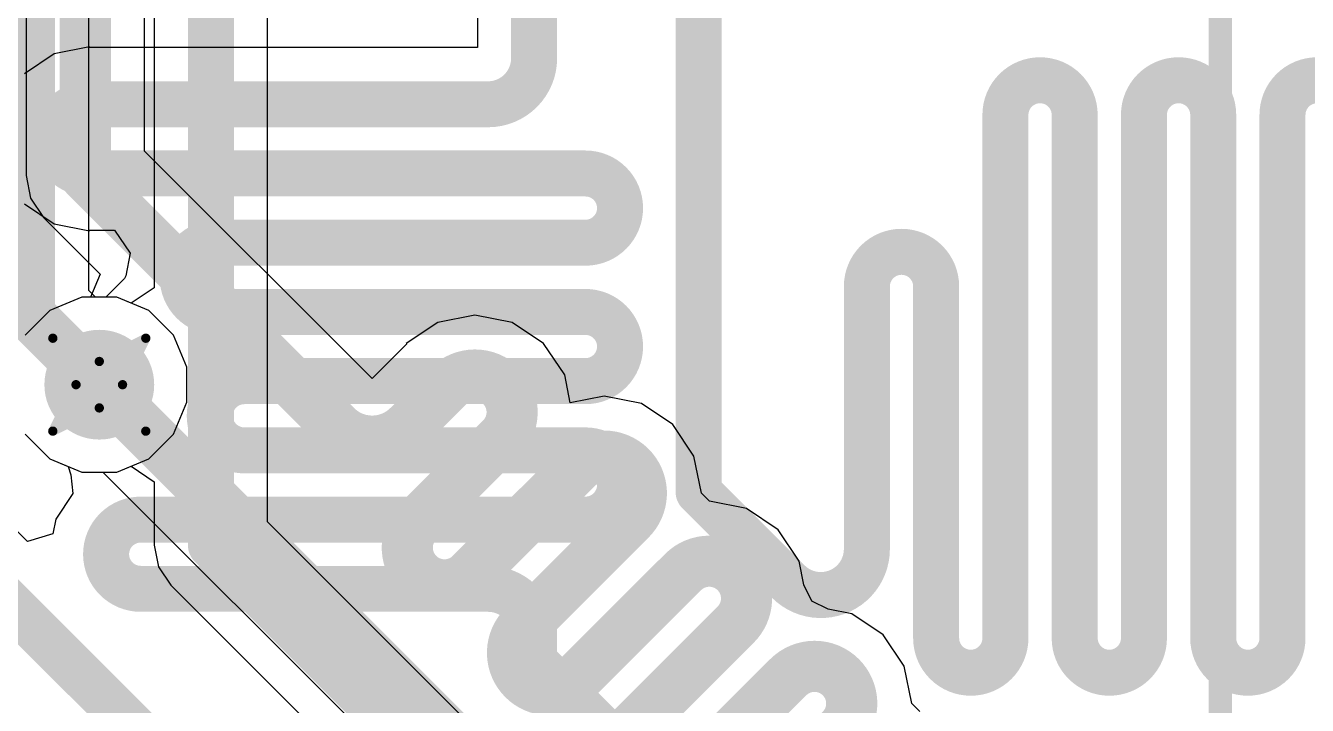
# Model space of a CAD drawing. Header units: inches. Extents: x -3 to 289, y -11 to 89.
# Drawn here: x 74.55 to 81.55, y 25.23 to 28.95 of the extents above; entities that cross this region are included whole.
import ezdxf

# ---------------------------------------------------------------- set-up
doc = ezdxf.new("R2010")
doc.units = ezdxf.units.IN
for name, color, linetype in [('Bottom Layer', 5, 'Continuous'), ('Drill Drawing', 1, 'Continuous'), ('Layer 1', 16, 'Continuous'), ('Layer 2', 76, 'Continuous'), ('Top Layer', 1, 'Continuous'), ('Top Overlay', 2, 'Continuous'), ('Via Holes', 16, 'Continuous')]:
    doc.layers.add(name, color=color, linetype=linetype)

# ---------------------------------------------------------------- blocks, each defined once
blk = doc.blocks.new('48_TSOP_I_9')
at = {"layer": 'Top Overlay'}
blk.add_lwpolyline([(8.34998584, 6.1000132, 0.127, 0.127, 0), (-8.35003156, 6.1000132, 0.127, 0.127, 0)], format="xyseb", dxfattribs=at)

msp = doc.modelspace()

# ---------------------------------------------------------------- hatches: boundary and pattern name
at = {"layer": 'Bottom Layer'}
h = msp.add_hatch(color=5, dxfattribs=at)
edge = h.paths.add_edge_path()
edge.add_arc((74.95277618, 26.98257494), 0.2999994, 0, 360)
at = {"layer": 'Layer 1'}
h = msp.add_hatch(color=16, dxfattribs=at)
edge = h.paths.add_edge_path()
edge.add_arc((74.95277618, 26.98257494), 0.2999994, 0, 360)
at = {"layer": 'Layer 2'}
h = msp.add_hatch(color=76, dxfattribs=at)
edge = h.paths.add_edge_path()
edge.add_arc((74.95277618, 26.98257494), 0.2999994, 0, 360)
at = {"layer": 'Top Layer'}
h = msp.add_hatch(color=1, dxfattribs=at)
edge = h.paths.add_edge_path()
edge.add_arc((74.95277618, 26.98257494), 0.2999994, 0, 360)
at = {"layer": 'Via Holes'}
h = msp.add_hatch(color=7, dxfattribs=at)
edge = h.paths.add_edge_path()
edge.add_arc((74.95277618, 26.98257494), 0.1499997, 0, 360)

# ---------------------------------------------------------------- linework, layer by layer
at = {"layer": 'Bottom Layer'}
for p, q in [((74.55285572, 30.47449836), (74.55285572, 28.75136998)), ((75.20029664, 28.25966408), (75.20029664, 29.02517436)), ((74.55285572, 28.75136998), (74.55285572, 28.12557494)), ((76.44376888, 27.0161893), (75.20029664, 28.25966408)), ((74.55285572, 28.12557494), (74.57749625999999, 28.00169152)), ((74.57749625999999, 28.00169152), (74.64767137999999, 27.89667014)), ((74.64767137999999, 27.89667014), (74.95696464, 27.58737434)), ((74.95696464, 27.58737434), (74.90435869999999, 27.46037434)), ((74.857737, 27.46037434), (74.68212394, 27.38763382)), ((74.90435869999999, 27.46037434), (74.857737, 27.46037434)), ((74.68212394, 27.38763382), (74.5477173, 27.25322718)), ((76.80207397999999, 27.3229705), (76.62983657999999, 27.20788564)), ((77.00524096, 27.3633819), (76.80207397999999, 27.3229705)), ((77.20840793999999, 27.3229705), (77.00524096, 27.3633819)), ((77.38064534, 27.20788564), (77.20840793999999, 27.3229705)), ((76.6326509, 27.20507132), (76.44376888, 27.0161893)), ((76.62983657999999, 27.20788564), (76.6326509, 27.20507132)), ((77.4957302, 27.03564824), (77.38064534, 27.20788564)), ((77.52606287999998, 26.8831568), (77.4957302, 27.03564824)), ((77.71134063999999, 26.92000966), (77.52606287999998, 26.8831568)), ((77.91450762, 26.87959825999999), (77.71134063999999, 26.92000966)), ((78.08674502, 26.76451339999999), (77.91450762, 26.87959825999999)), ((78.20182988, 26.592276), (78.08674502, 26.76451339999999)), ((74.5477173, 26.7119227), (74.68212394, 26.57751606)), ((74.68212394, 26.57751606), (74.857737, 26.50477554)), ((78.24224128, 26.38911156), (78.20182988, 26.592276)), ((74.857737, 26.50477554), (74.97276597999999, 26.50477554)), ((74.97276597999999, 26.50477554), (80.67742055999999, 20.80012096)), ((78.28607914, 26.3452737), (78.24224128, 26.38911156)), ((78.48924358, 26.3048623), (78.28607914, 26.3452737)), ((78.66148098, 26.18977744), (78.48924358, 26.3048623)), ((78.77656583999999, 26.01754004), (78.66148098, 26.18977744)), ((78.80225794, 25.88837596), (78.77656583999999, 26.01754004)), ((78.84626343999999, 25.7998214), (78.80225794, 25.88837596)), ((78.93481799999999, 25.7558159), (78.84626343999999, 25.7998214)), ((79.06398208, 25.7301238), (78.93481799999999, 25.7558159)), ((79.23621948, 25.61503894), (79.06398208, 25.7301238)), ((79.35130434, 25.44280154), (79.23621948, 25.61503894)), ((79.39171574, 25.2396371), (79.35130434, 25.44280154)), ((79.4355536, 25.19579924), (79.39171574, 25.2396371))]:
    msp.add_line(p, q, dxfattribs=at)
for points in [[(74.87657617999999, 28.75136998, 0.2794, 0.2794, 0), (74.87657617999999, 30.47449836, 0.2794, 0.2794, 0)], [(74.87657617999999, 28.12557494, 0.2794, 0.2794, 0), (74.87657617999999, 28.75136998, 0.2794, 0.2794, 0)], [(74.87657617999999, 28.12557494, 0.2794, 0.2794, 0), (76.24620259999999, 26.75594598, 0.2794, 0.2794, 0)], [(76.8615557, 26.97616652, 0.2794, 0.2794, -0.4142135623730951), (77.14892621999999, 26.97616652, 0.2794, 0.2794, 0)], [(74.95277618, 26.98257494, 0.2794, 0.2794, 0), (80.90632536, 21.02902576, 0.2794, 0.2794, 0)], [(76.64133516, 26.75594598, 0.2794, 0.2794, 0), (76.8615557, 26.97616652, 0.2794, 0.2794, 0)], [(77.14892114, 26.97616652, 0.2794, 0.2794, 0), (77.14892368, 26.97616906, 0.2794, 0.2794, 0)], [(77.14892368, 26.97616906, 0.2794, 0.2794, 0), (77.14892621999999, 26.97616652, 0.2794, 0.2794, 0)], [(77.14892368, 26.97616906, 0.2794, 0.2794, -0.4142213289503146), (77.14892368, 26.688796, 0.2794, 0.2794, 0)], [(77.14892368, 26.97616398, 0.2794, 0.2794, 0), (77.14892621999999, 26.97616652, 0.2794, 0.2794, 0)], [(76.24620005999999, 26.75594344, 0.2794, 0.2794, 0), (76.24620259999999, 26.75594598, 0.2794, 0.2794, 0)], [(76.64133516, 26.75594598, 0.2794, 0.2794, -0.414217327943648), (76.24620259999999, 26.75594598, 0.2794, 0.2794, 0)], [(76.69521363999999, 26.2350885, 0.2794, 0.2794, 0), (77.14892368, 26.688796, 0.2794, 0.2794, 0)], [(77.56765537999999, 26.53279428, 0.2794, 0.2794, -0.4142135623730951), (77.85502589999999, 26.53279428, 0.2794, 0.2794, 0)], [(76.98258162, 25.94772052, 0.2794, 0.2794, 0), (77.56765537999999, 26.53279428, 0.2794, 0.2794, 0)], [(77.85502082, 26.53279428, 0.2794, 0.2794, 0), (77.85502336, 26.53279682, 0.2794, 0.2794, 0)], [(77.85502336, 26.53279682, 0.2794, 0.2794, 0), (77.85502589999999, 26.53279428, 0.2794, 0.2794, 0)], [(77.85502336, 26.53279682, 0.2794, 0.2794, -0.4142213289503146), (77.85502336, 26.24542376, 0.2794, 0.2794, 0)], [(77.85502336, 26.53279174, 0.2794, 0.2794, 0), (77.85502589999999, 26.53279428, 0.2794, 0.2794, 0)], [(76.69521363999999, 25.94771798, 0.2794, 0.2794, -0.4142135623730951), (76.69521363999999, 26.2350885, 0.2794, 0.2794, 0)], [(77.26994959999999, 25.66035254, 0.2794, 0.2794, 0), (77.85502336, 26.2454263, 0.2794, 0.2794, 0)], [(77.85502336, 26.24542376, 0.2794, 0.2794, 0), (77.85502336, 26.2454263, 0.2794, 0.2794, 0)], [(78.14239134, 25.95805832, 0.2794, 0.2794, -0.4142135623730951), (78.42976186, 25.95805832, 0.2794, 0.2794, 0)], [(76.6952111, 25.94772052, 0.2794, 0.2794, 0), (76.69521363999999, 25.94771798, 0.2794, 0.2794, 0)], [(76.98258162, 25.94771798, 0.2794, 0.2794, -0.4142161511664093), (76.6952111, 25.94772052, 0.2794, 0.2794, 0)], [(76.98258162, 25.94771798, 0.2794, 0.2794, 0), (76.98258162, 25.94772052, 0.2794, 0.2794, 0)], [(77.55731757999999, 25.37298456, 0.2794, 0.2794, 0), (78.14239134, 25.95805832, 0.2794, 0.2794, 0)], [(78.42975677999999, 25.95805832, 0.2794, 0.2794, 0), (78.42975931999999, 25.95806086, 0.2794, 0.2794, 0)], [(78.42975931999999, 25.95806086, 0.2794, 0.2794, 0), (78.42976186, 25.95805832, 0.2794, 0.2794, 0)], [(78.42975931999999, 25.95806086, 0.2794, 0.2794, -0.4142213289503146), (78.42975931999999, 25.6706878, 0.2794, 0.2794, 0)], [(78.42975931999999, 25.95805578, 0.2794, 0.2794, 0), (78.42976186, 25.95805832, 0.2794, 0.2794, 0)], [(77.26994959999999, 25.37298202, 0.2794, 0.2794, -0.4142135623730951), (77.26994959999999, 25.66035254, 0.2794, 0.2794, 0)], [(77.84468556, 25.08561658, 0.2794, 0.2794, 0), (78.42975931999999, 25.67069034, 0.2794, 0.2794, 0)], [(78.42975931999999, 25.6706878, 0.2794, 0.2794, 0), (78.42975931999999, 25.67069034, 0.2794, 0.2794, 0)], [(78.71712984, 25.38331982, 0.2794, 0.2794, -0.4142135623730951), (79.00450036, 25.38331982, 0.2794, 0.2794, 0)], [(77.26994705999999, 25.37298456, 0.2794, 0.2794, 0), (77.26994959999999, 25.37298202, 0.2794, 0.2794, 0)], [(77.55731757999999, 25.37298202, 0.2794, 0.2794, -0.4142161511664093), (77.26994705999999, 25.37298456, 0.2794, 0.2794, 0)], [(77.55731757999999, 25.37298202, 0.2794, 0.2794, 0), (77.55731757999999, 25.37298456, 0.2794, 0.2794, 0)], [(78.13205608, 24.79824606, 0.2794, 0.2794, 0), (78.71712984, 25.38331982, 0.2794, 0.2794, 0)], [(79.00449528, 25.38331982, 0.2794, 0.2794, 0), (79.00449782, 25.38332236, 0.2794, 0.2794, 0)], [(79.00449782, 25.38332236, 0.2794, 0.2794, 0), (79.00450036, 25.38331982, 0.2794, 0.2794, 0)], [(79.00449782, 25.38332236, 0.2794, 0.2794, -0.4142213289503146), (79.00449782, 25.0959493, 0.2794, 0.2794, 0)], [(79.00449782, 25.38331728, 0.2794, 0.2794, 0), (79.00450036, 25.38331982, 0.2794, 0.2794, 0)], [(78.41942406, 24.51087808, 0.2794, 0.2794, 0), (79.00449782, 25.09595184, 0.2794, 0.2794, 0)], [(79.00449782, 25.0959493, 0.2794, 0.2794, 0), (79.00449782, 25.09595184, 0.2794, 0.2794, 0)]]:
    msp.add_lwpolyline(points, format="xyseb", dxfattribs=at)
for points in [[(74.80672618, 28.75136998, 0.1397, 0.1397, 1), (74.94642618, 28.75136998, 0.1397, 0.1397, 1)], [(74.80672618, 28.75136998, 0.1397, 0.1397, 1), (74.94642618, 28.75136998, 0.1397, 0.1397, 1)], [(74.80672618, 28.12557494, 0.1397, 0.1397, 1), (74.94642618, 28.12557494, 0.1397, 0.1397, 1)], [(74.80672618, 28.12557494, 0.1397, 0.1397, 1), (74.94642618, 28.12557494, 0.1397, 0.1397, 1)], [(74.88292618, 26.98257494, 0.1397, 0.1397, 1), (75.02262618, 26.98257494, 0.1397, 0.1397, 1)], [(76.7917057, 26.97616652, 0.1397, 0.1397, 1), (76.9314057, 26.97616652, 0.1397, 0.1397, 1)], [(76.7917057, 26.97616652, 0.1397, 0.1397, 1), (76.9314057, 26.97616652, 0.1397, 0.1397, 1)], [(77.07907114, 26.97616652, 0.1397, 0.1397, 1), (77.21877114, 26.97616652, 0.1397, 0.1397, 1)], [(77.07907368, 26.97616906, 0.1397, 0.1397, 1), (77.21877368, 26.97616906, 0.1397, 0.1397, 1)], [(77.07907368, 26.97616906, 0.1397, 0.1397, 1), (77.21877368, 26.97616906, 0.1397, 0.1397, 1)], [(77.07907368, 26.97616906, 0.1397, 0.1397, 1), (77.21877368, 26.97616906, 0.1397, 0.1397, 1)], [(77.07907368, 26.97616398, 0.1397, 0.1397, 1), (77.21877368, 26.97616398, 0.1397, 0.1397, 1)], [(77.07907621999999, 26.97616652, 0.1397, 0.1397, 1), (77.21877622, 26.97616652, 0.1397, 0.1397, 1)], [(77.07907621999999, 26.97616652, 0.1397, 0.1397, 1), (77.21877622, 26.97616652, 0.1397, 0.1397, 1)], [(77.07907621999999, 26.97616652, 0.1397, 0.1397, 1), (77.21877622, 26.97616652, 0.1397, 0.1397, 1)], [(76.17635006, 26.75594344, 0.1397, 0.1397, 1), (76.31605006, 26.75594344, 0.1397, 0.1397, 1)], [(76.1763526, 26.75594598, 0.1397, 0.1397, 1), (76.31605259999999, 26.75594598, 0.1397, 0.1397, 1)], [(76.1763526, 26.75594598, 0.1397, 0.1397, 1), (76.31605259999999, 26.75594598, 0.1397, 0.1397, 1)], [(76.1763526, 26.75594598, 0.1397, 0.1397, 1), (76.31605259999999, 26.75594598, 0.1397, 0.1397, 1)], [(76.57148516, 26.75594598, 0.1397, 0.1397, 1), (76.71118516, 26.75594598, 0.1397, 0.1397, 1)], [(76.57148516, 26.75594598, 0.1397, 0.1397, 1), (76.71118516, 26.75594598, 0.1397, 0.1397, 1)], [(77.07907368, 26.688796, 0.1397, 0.1397, 1), (77.21877368, 26.688796, 0.1397, 0.1397, 1)], [(77.07907368, 26.688796, 0.1397, 0.1397, 1), (77.21877368, 26.688796, 0.1397, 0.1397, 1)], [(77.49780538, 26.53279428, 0.1397, 0.1397, 1), (77.63750538000001, 26.53279428, 0.1397, 0.1397, 1)], [(77.49780538, 26.53279428, 0.1397, 0.1397, 1), (77.63750538000001, 26.53279428, 0.1397, 0.1397, 1)], [(77.78517081999999, 26.53279428, 0.1397, 0.1397, 1), (77.92487082, 26.53279428, 0.1397, 0.1397, 1)], [(77.78517335999999, 26.53279682, 0.1397, 0.1397, 1), (77.92487335999999, 26.53279682, 0.1397, 0.1397, 1)], [(77.78517335999999, 26.53279682, 0.1397, 0.1397, 1), (77.92487335999999, 26.53279682, 0.1397, 0.1397, 1)], [(77.78517335999999, 26.53279682, 0.1397, 0.1397, 1), (77.92487335999999, 26.53279682, 0.1397, 0.1397, 1)], [(77.78517335999999, 26.53279174, 0.1397, 0.1397, 1), (77.92487335999999, 26.53279174, 0.1397, 0.1397, 1)], [(77.7851759, 26.53279428, 0.1397, 0.1397, 1), (77.9248759, 26.53279428, 0.1397, 0.1397, 1)], [(77.7851759, 26.53279428, 0.1397, 0.1397, 1), (77.9248759, 26.53279428, 0.1397, 0.1397, 1)], [(77.7851759, 26.53279428, 0.1397, 0.1397, 1), (77.9248759, 26.53279428, 0.1397, 0.1397, 1)], [(76.62536363999999, 26.2350885, 0.1397, 0.1397, 1), (76.76506364, 26.2350885, 0.1397, 0.1397, 1)], [(76.62536363999999, 26.2350885, 0.1397, 0.1397, 1), (76.76506364, 26.2350885, 0.1397, 0.1397, 1)], [(77.78517335999999, 26.2454263, 0.1397, 0.1397, 1), (77.92487335999999, 26.2454263, 0.1397, 0.1397, 1)], [(77.78517335999999, 26.2454263, 0.1397, 0.1397, 1), (77.92487335999999, 26.2454263, 0.1397, 0.1397, 1)], [(77.78517335999999, 26.24542376, 0.1397, 0.1397, 1), (77.92487335999999, 26.24542376, 0.1397, 0.1397, 1)], [(77.78517335999999, 26.24542376, 0.1397, 0.1397, 1), (77.92487335999999, 26.24542376, 0.1397, 0.1397, 1)], [(76.62536109999999, 25.94772052, 0.1397, 0.1397, 1), (76.7650611, 25.94772052, 0.1397, 0.1397, 1)], [(76.62536109999999, 25.94772052, 0.1397, 0.1397, 1), (76.7650611, 25.94772052, 0.1397, 0.1397, 1)], [(76.62536363999999, 25.94771798, 0.1397, 0.1397, 1), (76.76506364, 25.94771798, 0.1397, 0.1397, 1)], [(76.62536363999999, 25.94771798, 0.1397, 0.1397, 1), (76.76506364, 25.94771798, 0.1397, 0.1397, 1)], [(76.91273161999999, 25.94772052, 0.1397, 0.1397, 1), (77.05243162, 25.94772052, 0.1397, 0.1397, 1)], [(76.91273161999999, 25.94772052, 0.1397, 0.1397, 1), (77.05243162, 25.94772052, 0.1397, 0.1397, 1)], [(76.91273161999999, 25.94771798, 0.1397, 0.1397, 1), (77.05243162, 25.94771798, 0.1397, 0.1397, 1)], [(76.91273161999999, 25.94771798, 0.1397, 0.1397, 1), (77.05243162, 25.94771798, 0.1397, 0.1397, 1)], [(78.07254133999999, 25.95805832, 0.1397, 0.1397, 1), (78.21224133999999, 25.95805832, 0.1397, 0.1397, 1)], [(78.07254133999999, 25.95805832, 0.1397, 0.1397, 1), (78.21224133999999, 25.95805832, 0.1397, 0.1397, 1)], [(78.35990678, 25.95805832, 0.1397, 0.1397, 1), (78.49960678000001, 25.95805832, 0.1397, 0.1397, 1)], [(78.35990932, 25.95806086, 0.1397, 0.1397, 1), (78.49960931999999, 25.95806086, 0.1397, 0.1397, 1)], [(78.35990932, 25.95806086, 0.1397, 0.1397, 1), (78.49960931999999, 25.95806086, 0.1397, 0.1397, 1)], [(78.35990932, 25.95806086, 0.1397, 0.1397, 1), (78.49960931999999, 25.95806086, 0.1397, 0.1397, 1)], [(78.35990932, 25.95805578, 0.1397, 0.1397, 1), (78.49960931999999, 25.95805578, 0.1397, 0.1397, 1)], [(78.35991186, 25.95805832, 0.1397, 0.1397, 1), (78.49961185999999, 25.95805832, 0.1397, 0.1397, 1)], [(78.35991186, 25.95805832, 0.1397, 0.1397, 1), (78.49961185999999, 25.95805832, 0.1397, 0.1397, 1)], [(78.35991186, 25.95805832, 0.1397, 0.1397, 1), (78.49961185999999, 25.95805832, 0.1397, 0.1397, 1)], [(77.2000996, 25.66035254, 0.1397, 0.1397, 1), (77.33979959999999, 25.66035254, 0.1397, 0.1397, 1)], [(77.2000996, 25.66035254, 0.1397, 0.1397, 1), (77.33979959999999, 25.66035254, 0.1397, 0.1397, 1)], [(78.35990932, 25.67069034, 0.1397, 0.1397, 1), (78.49960931999999, 25.67069034, 0.1397, 0.1397, 1)], [(78.35990932, 25.67069034, 0.1397, 0.1397, 1), (78.49960931999999, 25.67069034, 0.1397, 0.1397, 1)], [(78.35990932, 25.6706878, 0.1397, 0.1397, 1), (78.49960931999999, 25.6706878, 0.1397, 0.1397, 1)], [(78.35990932, 25.6706878, 0.1397, 0.1397, 1), (78.49960931999999, 25.6706878, 0.1397, 0.1397, 1)], [(77.20009706, 25.37298456, 0.1397, 0.1397, 1), (77.33979706, 25.37298456, 0.1397, 0.1397, 1)], [(77.20009706, 25.37298456, 0.1397, 0.1397, 1), (77.33979706, 25.37298456, 0.1397, 0.1397, 1)], [(77.2000996, 25.37298202, 0.1397, 0.1397, 1), (77.33979959999999, 25.37298202, 0.1397, 0.1397, 1)], [(77.2000996, 25.37298202, 0.1397, 0.1397, 1), (77.33979959999999, 25.37298202, 0.1397, 0.1397, 1)], [(77.48746758, 25.37298456, 0.1397, 0.1397, 1), (77.62716758, 25.37298456, 0.1397, 0.1397, 1)], [(77.48746758, 25.37298456, 0.1397, 0.1397, 1), (77.62716758, 25.37298456, 0.1397, 0.1397, 1)], [(77.48746758, 25.37298202, 0.1397, 0.1397, 1), (77.62716758, 25.37298202, 0.1397, 0.1397, 1)], [(77.48746758, 25.37298202, 0.1397, 0.1397, 1), (77.62716758, 25.37298202, 0.1397, 0.1397, 1)], [(78.64727984, 25.38331982, 0.1397, 0.1397, 1), (78.78697984, 25.38331982, 0.1397, 0.1397, 1)], [(78.64727984, 25.38331982, 0.1397, 0.1397, 1), (78.78697984, 25.38331982, 0.1397, 0.1397, 1)], [(78.93464528, 25.38331982, 0.1397, 0.1397, 1), (79.07434527999999, 25.38331982, 0.1397, 0.1397, 1)], [(78.93464782, 25.38332236, 0.1397, 0.1397, 1), (79.07434782, 25.38332236, 0.1397, 0.1397, 1)], [(78.93464782, 25.38332236, 0.1397, 0.1397, 1), (79.07434782, 25.38332236, 0.1397, 0.1397, 1)], [(78.93464782, 25.38332236, 0.1397, 0.1397, 1), (79.07434782, 25.38332236, 0.1397, 0.1397, 1)], [(78.93464782, 25.38331728, 0.1397, 0.1397, 1), (79.07434782, 25.38331728, 0.1397, 0.1397, 1)], [(78.93465035999999, 25.38331982, 0.1397, 0.1397, 1), (79.07435036, 25.38331982, 0.1397, 0.1397, 1)], [(78.93465035999999, 25.38331982, 0.1397, 0.1397, 1), (79.07435036, 25.38331982, 0.1397, 0.1397, 1)], [(78.93465035999999, 25.38331982, 0.1397, 0.1397, 1), (79.07435036, 25.38331982, 0.1397, 0.1397, 1)], [(78.93464782, 25.09595184, 0.1397, 0.1397, 1), (79.07434782, 25.09595184, 0.1397, 0.1397, 1)], [(78.93464782, 25.09595184, 0.1397, 0.1397, 1), (79.07434782, 25.09595184, 0.1397, 0.1397, 1)], [(78.93464782, 25.0959493, 0.1397, 0.1397, 1), (79.07434782, 25.0959493, 0.1397, 0.1397, 1)], [(78.93464782, 25.0959493, 0.1397, 0.1397, 1), (79.07434782, 25.0959493, 0.1397, 0.1397, 1)]]:
    msp.add_lwpolyline(points, format="xyseb", close=True, dxfattribs=at)
at = {"layer": 'Drill Drawing'}
for points in [[(74.69877618, 27.23657494, 0.0508, 0.0508, 0), (74.95277618, 27.10957494, 0.0508, 0.0508, 0)], [(74.69877618, 27.23657494, 0.0508, 0.0508, 0), (74.82577617999999, 26.98257494, 0.0508, 0.0508, 0)], [(74.95277618, 27.10957494, 0.0508, 0.0508, 0), (75.20677618, 27.23657494, 0.0508, 0.0508, 0)], [(75.07977618, 26.98257494, 0.0508, 0.0508, 0), (75.20677618, 27.23657494, 0.0508, 0.0508, 0)], [(74.69877618, 26.72857494, 0.0508, 0.0508, 0), (74.82577617999999, 26.98257494, 0.0508, 0.0508, 0)], [(75.07977618, 26.98257494, 0.0508, 0.0508, 0), (75.20677618, 26.72857494, 0.0508, 0.0508, 0)], [(74.69877618, 26.72857494, 0.0508, 0.0508, 0), (74.95277618, 26.85557494, 0.0508, 0.0508, 0)], [(74.95277618, 26.85557494, 0.0508, 0.0508, 0), (75.20677618, 26.72857494, 0.0508, 0.0508, 0)]]:
    msp.add_lwpolyline(points, format="xyseb", dxfattribs=at)
for points in [[(74.68607618, 27.23657494, 0.0254, 0.0254, 1), (74.71147617999999, 27.23657494, 0.0254, 0.0254, 1)], [(74.68607618, 27.23657494, 0.0254, 0.0254, 1), (74.71147617999999, 27.23657494, 0.0254, 0.0254, 1)], [(75.19407618, 27.23657494, 0.0254, 0.0254, 1), (75.21947617999999, 27.23657494, 0.0254, 0.0254, 1)], [(75.19407618, 27.23657494, 0.0254, 0.0254, 1), (75.21947617999999, 27.23657494, 0.0254, 0.0254, 1)], [(74.94007618, 27.10957494, 0.0254, 0.0254, 1), (74.96547618, 27.10957494, 0.0254, 0.0254, 1)], [(74.94007618, 27.10957494, 0.0254, 0.0254, 1), (74.96547618, 27.10957494, 0.0254, 0.0254, 1)], [(74.81307618, 26.98257494, 0.0254, 0.0254, 1), (74.83847618, 26.98257494, 0.0254, 0.0254, 1)], [(74.81307618, 26.98257494, 0.0254, 0.0254, 1), (74.83847618, 26.98257494, 0.0254, 0.0254, 1)], [(75.06707618, 26.98257494, 0.0254, 0.0254, 1), (75.09247617999999, 26.98257494, 0.0254, 0.0254, 1)], [(75.06707618, 26.98257494, 0.0254, 0.0254, 1), (75.09247617999999, 26.98257494, 0.0254, 0.0254, 1)], [(74.94007618, 26.85557494, 0.0254, 0.0254, 1), (74.96547618, 26.85557494, 0.0254, 0.0254, 1)], [(74.94007618, 26.85557494, 0.0254, 0.0254, 1), (74.96547618, 26.85557494, 0.0254, 0.0254, 1)], [(74.68607618, 26.72857494, 0.0254, 0.0254, 1), (74.71147617999999, 26.72857494, 0.0254, 0.0254, 1)], [(74.68607618, 26.72857494, 0.0254, 0.0254, 1), (74.71147617999999, 26.72857494, 0.0254, 0.0254, 1)], [(75.19407618, 26.72857494, 0.0254, 0.0254, 1), (75.21947617999999, 26.72857494, 0.0254, 0.0254, 1)], [(75.19407618, 26.72857494, 0.0254, 0.0254, 1), (75.21947617999999, 26.72857494, 0.0254, 0.0254, 1)]]:
    msp.add_lwpolyline(points, format="xyseb", close=True, dxfattribs=at)
at = {"layer": 'Layer 1'}
for p, q in [((77.01903824, 29.13822722), (77.01903824, 28.8252027)), ((74.56110056, 26.12583802), (71.67689754, 29.01004104)), ((74.70672892, 28.79066632), (74.54373457999999, 28.6817562)), ((74.89899421999999, 28.8289111), (74.70672892, 28.79066632)), ((74.89899421999999, 28.8252027), (74.89899421999999, 28.8289111)), ((77.01903824, 28.8252027), (74.89899421999999, 28.8252027)), ((74.54373457999999, 27.97123692), (74.70672892, 27.8623268)), ((74.70672892, 27.8623268), (74.89899421999999, 27.82408202)), ((74.89899421999999, 27.82408202), (74.89899421999999, 27.82779042)), ((74.89899421999999, 27.82779042), (75.03653268, 27.82779042)), ((75.03653268, 27.82779042), (75.12143979999999, 27.70078788)), ((75.12143979999999, 27.70078788), (75.09691609999999, 27.57750136)), ((75.09058895999999, 27.56241376), (74.98757164, 27.46037434)), ((75.09691609999999, 27.57750136), (75.09058895999999, 27.56241376)), ((74.857737, 27.46037434), (74.68212394, 27.38763382)), ((74.98757164, 27.46037434), (74.857737, 27.46037434)), ((74.68212394, 27.38763382), (74.5477173, 27.25322718)), ((74.5477173, 26.7119227), (74.68212394, 26.57751606)), ((74.68212394, 26.57751606), (74.7823117, 26.53601754)), ((74.7823117, 26.53601754), (74.79740183999999, 26.49054138)), ((74.79740183999999, 26.49054138), (74.80829336, 26.38779076)), ((74.80829336, 26.38779076), (74.71488994, 26.24800186)), ((74.71488994, 26.24800186), (74.69890571999998, 26.1676388)), ((74.69890571999998, 26.1676388), (74.56110056, 26.12583802))]:
    msp.add_line(p, q, dxfattribs=at)
for points in [[(78.22740513999999, 26.3961626, 0.25146, 0.25146, 0), (78.22740513999999, 29.5044622, 0.25146, 0.25146, 0)], [(77.32851437999999, 28.76718656, 0.25146, 0.25146, 0), (77.32851437999999, 29.22988058, 0.25146, 0.25146, 0)], [(71.3674214, 28.88184978, 0.25146, 0.25146, 0), (76.03763812, 24.21163306, 0.25146, 0.25146, 0)], [(77.32851437999999, 28.76718656, 0.25146, 0.25146, -0.4142135623730951), (77.07705438, 28.51572656, 0.25146, 0.25146, 0)], [(79.90367051999999, 28.45775614, 0.25146, 0.25146, -0.9999999999999999), (80.28213052, 28.45775614, 0.25146, 0.25146, 0)], [(80.66059051999999, 28.45775614, 0.25146, 0.25146, -0.9999999999999999), (81.03905052, 28.45775614, 0.25146, 0.25146, 0)], [(81.41751052, 28.45775614, 0.25146, 0.25146, -0.9999999999999999), (81.79597052, 28.45775614, 0.25146, 0.25146, 0)], [(74.89899421999999, 28.13726656, 0.25146, 0.25146, -0.9999999999999999), (74.89899421999999, 28.51572656, 0.25146, 0.25146, 0)], [(74.89899421999999, 28.51572656, 0.25146, 0.25146, 0), (77.07705438, 28.51572656, 0.25146, 0.25146, 0)], [(79.90367051999999, 25.59700494, 0.25146, 0.25146, 0), (79.90367051999999, 28.45775614, 0.25146, 0.25146, 0)], [(80.28213052, 25.59700494, 0.25146, 0.25146, 0), (80.28213052, 28.45775614, 0.25146, 0.25146, 0)], [(80.66059051999999, 25.59700494, 0.25146, 0.25146, 0), (80.66059051999999, 28.45775614, 0.25146, 0.25146, 0)], [(81.03905052, 25.59700494, 0.25146, 0.25146, 0), (81.03905052, 28.45775614, 0.25146, 0.25146, 0)], [(81.41751052, 25.59700494, 0.25146, 0.25146, 0), (81.41751052, 28.45775614, 0.25146, 0.25146, 0)], [(74.89899421999999, 28.13726656, 0.25146, 0.25146, 0), (77.60891514, 28.13726656, 0.25146, 0.25146, 0)], [(77.60891514, 28.13726656, 0.25146, 0.25146, -0.9999999999999999), (77.60891514, 27.75880656, 0.25146, 0.25146, 0)], [(75.5977533, 27.38034656, 0.25146, 0.25146, -0.9999999999999999), (75.5977533, 27.75880656, 0.25146, 0.25146, 0)], [(75.5977533, 27.75880656, 0.25146, 0.25146, 0), (77.60891514, 27.75880656, 0.25146, 0.25146, 0)], [(79.14675052, 27.51980272, 0.25146, 0.25146, -0.9999999999999999), (79.52521052, 27.51980272, 0.25146, 0.25146, 0)], [(79.14675052, 26.083895, 0.25146, 0.25146, 0), (79.14675052, 27.51980272, 0.25146, 0.25146, 0)], [(79.52521052, 25.59700494, 0.25146, 0.25146, 0), (79.52521052, 27.51980272, 0.25146, 0.25146, 0)], [(75.5977533, 27.38034656, 0.25146, 0.25146, 0), (77.60891514, 27.38034656, 0.25146, 0.25146, 0)], [(77.60891514, 27.38034656, 0.25146, 0.25146, -0.9999999999999999), (77.60891514, 27.00188656, 0.25146, 0.25146, 0)], [(75.74553558, 26.62342656, 0.25146, 0.25146, -0.9999999999999999), (75.74553558, 27.00188656, 0.25146, 0.25146, 0)], [(75.74553558, 27.00188656, 0.25146, 0.25146, 0), (77.60891514, 27.00188656, 0.25146, 0.25146, 0)], [(75.74553558, 26.62342656, 0.25146, 0.25146, 0), (77.60891514, 26.62342656, 0.25146, 0.25146, 0)], [(77.60891514, 26.62342656, 0.25146, 0.25146, -0.9999999999999999), (77.60891514, 26.24496656, 0.25146, 0.25146, 0)], [(78.22740513999999, 26.3961626, 0.25146, 0.25146, 0), (78.2528153, 26.37075244, 0.25146, 0.25146, 0)], [(78.2528153, 26.37075244, 0.25146, 0.25146, 0), (78.71748036, 25.90608738, 0.25146, 0.25146, 0)], [(75.1790597, 25.86650655999999, 0.25146, 0.25146, -0.9999999999999999), (75.1790597, 26.24496656, 0.25146, 0.25146, 0)], [(75.1790597, 26.24496656, 0.25146, 0.25146, 0), (77.60891514, 26.24496656, 0.25146, 0.25146, 0)], [(79.14675052, 26.083895, 0.25146, 0.25146, -0.6681812207254362), (78.71748036, 25.90608738, 0.25146, 0.25146, 0)], [(75.1790597, 25.86650655999999, 0.25146, 0.25146, 0), (77.07705438, 25.86650655999999, 0.25146, 0.25146, 0)], [(77.07705438, 25.86650655999999, 0.25146, 0.25146, -0.4142135623730951), (77.32851437999999, 25.61504656, 0.25146, 0.25146, 0)], [(78.71747782, 25.90608484, 0.25146, 0.25146, 0), (78.71748036, 25.90608738, 0.25146, 0.25146, 0)], [(77.32851437999999, 25.48930386, 0.25146, 0.25146, 0), (77.32851437999999, 25.61504656, 0.25146, 0.25146, 0)], [(79.90367051999999, 25.59700494, 0.25146, 0.25146, -0.9999999999999999), (79.52521052, 25.59700494, 0.25146, 0.25146, 0)], [(80.66059051999999, 25.59700494, 0.25146, 0.25146, -0.9999999999999999), (80.28213052, 25.59700494, 0.25146, 0.25146, 0)], [(81.41751052, 25.59700494, 0.25146, 0.25146, -0.9999999999999999), (81.03905052, 25.59700494, 0.25146, 0.25146, 0)], [(77.32851437999999, 25.47109206, 0.25146, 0.25146, 0), (77.32851437999999, 25.48930386, 0.25146, 0.25146, 0)], [(77.32851437999999, 25.47109206, 0.25146, 0.25146, 0), (77.87731693999999, 24.9222895, 0.25146, 0.25146, 0)]]:
    msp.add_lwpolyline(points, format="xyseb", dxfattribs=at)
for points in [[(77.26564937999999, 28.76718656, 0.12573, 0.12573, 1), (77.39137937999999, 28.76718656, 0.12573, 0.12573, 1)], [(77.26564937999999, 28.76718656, 0.12573, 0.12573, 1), (77.39137937999999, 28.76718656, 0.12573, 0.12573, 1)], [(74.83612921999999, 28.51572656, 0.12573, 0.12573, 1), (74.96185922, 28.51572656, 0.12573, 0.12573, 1)], [(74.83612921999999, 28.51572656, 0.12573, 0.12573, 1), (74.96185922, 28.51572656, 0.12573, 0.12573, 1)], [(77.01418938, 28.51572656, 0.12573, 0.12573, 1), (77.13991938, 28.51572656, 0.12573, 0.12573, 1)], [(77.01418938, 28.51572656, 0.12573, 0.12573, 1), (77.13991938, 28.51572656, 0.12573, 0.12573, 1)], [(79.84080551999999, 28.45775614, 0.12573, 0.12573, 1), (79.96653552, 28.45775614, 0.12573, 0.12573, 1)], [(79.84080551999999, 28.45775614, 0.12573, 0.12573, 1), (79.96653552, 28.45775614, 0.12573, 0.12573, 1)], [(80.21926552, 28.45775614, 0.12573, 0.12573, 1), (80.34499552, 28.45775614, 0.12573, 0.12573, 1)], [(80.21926552, 28.45775614, 0.12573, 0.12573, 1), (80.34499552, 28.45775614, 0.12573, 0.12573, 1)], [(80.59772552, 28.45775614, 0.12573, 0.12573, 1), (80.72345551999999, 28.45775614, 0.12573, 0.12573, 1)], [(80.59772552, 28.45775614, 0.12573, 0.12573, 1), (80.72345551999999, 28.45775614, 0.12573, 0.12573, 1)], [(80.97618552, 28.45775614, 0.12573, 0.12573, 1), (81.10191552, 28.45775614, 0.12573, 0.12573, 1)], [(80.97618552, 28.45775614, 0.12573, 0.12573, 1), (81.10191552, 28.45775614, 0.12573, 0.12573, 1)], [(81.35464551999999, 28.45775614, 0.12573, 0.12573, 1), (81.48037552, 28.45775614, 0.12573, 0.12573, 1)], [(81.35464551999999, 28.45775614, 0.12573, 0.12573, 1), (81.48037552, 28.45775614, 0.12573, 0.12573, 1)], [(74.83612921999999, 28.13726656, 0.12573, 0.12573, 1), (74.96185922, 28.13726656, 0.12573, 0.12573, 1)], [(74.83612921999999, 28.13726656, 0.12573, 0.12573, 1), (74.96185922, 28.13726656, 0.12573, 0.12573, 1)], [(77.54605013999999, 28.13726656, 0.12573, 0.12573, 1), (77.67178014, 28.13726656, 0.12573, 0.12573, 1)], [(77.54605013999999, 28.13726656, 0.12573, 0.12573, 1), (77.67178014, 28.13726656, 0.12573, 0.12573, 1)], [(75.53488829999999, 27.75880656, 0.12573, 0.12573, 1), (75.6606183, 27.75880656, 0.12573, 0.12573, 1)], [(75.53488829999999, 27.75880656, 0.12573, 0.12573, 1), (75.6606183, 27.75880656, 0.12573, 0.12573, 1)], [(77.54605013999999, 27.75880656, 0.12573, 0.12573, 1), (77.67178014, 27.75880656, 0.12573, 0.12573, 1)], [(77.54605013999999, 27.75880656, 0.12573, 0.12573, 1), (77.67178014, 27.75880656, 0.12573, 0.12573, 1)], [(79.08388552, 27.51980272, 0.12573, 0.12573, 1), (79.20961552, 27.51980272, 0.12573, 0.12573, 1)], [(79.08388552, 27.51980272, 0.12573, 0.12573, 1), (79.20961552, 27.51980272, 0.12573, 0.12573, 1)], [(79.46234552, 27.51980272, 0.12573, 0.12573, 1), (79.58807552, 27.51980272, 0.12573, 0.12573, 1)], [(79.46234552, 27.51980272, 0.12573, 0.12573, 1), (79.58807552, 27.51980272, 0.12573, 0.12573, 1)], [(75.53488829999999, 27.38034656, 0.12573, 0.12573, 1), (75.6606183, 27.38034656, 0.12573, 0.12573, 1)], [(75.53488829999999, 27.38034656, 0.12573, 0.12573, 1), (75.6606183, 27.38034656, 0.12573, 0.12573, 1)], [(77.54605013999999, 27.38034656, 0.12573, 0.12573, 1), (77.67178014, 27.38034656, 0.12573, 0.12573, 1)], [(77.54605013999999, 27.38034656, 0.12573, 0.12573, 1), (77.67178014, 27.38034656, 0.12573, 0.12573, 1)], [(75.68267057999999, 27.00188656, 0.12573, 0.12573, 1), (75.80840058, 27.00188656, 0.12573, 0.12573, 1)], [(75.68267057999999, 27.00188656, 0.12573, 0.12573, 1), (75.80840058, 27.00188656, 0.12573, 0.12573, 1)], [(77.54605013999999, 27.00188656, 0.12573, 0.12573, 1), (77.67178014, 27.00188656, 0.12573, 0.12573, 1)], [(77.54605013999999, 27.00188656, 0.12573, 0.12573, 1), (77.67178014, 27.00188656, 0.12573, 0.12573, 1)], [(75.68267057999999, 26.62342656, 0.12573, 0.12573, 1), (75.80840058, 26.62342656, 0.12573, 0.12573, 1)], [(75.68267057999999, 26.62342656, 0.12573, 0.12573, 1), (75.80840058, 26.62342656, 0.12573, 0.12573, 1)], [(77.54605013999999, 26.62342656, 0.12573, 0.12573, 1), (77.67178014, 26.62342656, 0.12573, 0.12573, 1)], [(77.54605013999999, 26.62342656, 0.12573, 0.12573, 1), (77.67178014, 26.62342656, 0.12573, 0.12573, 1)], [(78.16454014, 26.3961626, 0.12573, 0.12573, 1), (78.29027013999999, 26.3961626, 0.12573, 0.12573, 1)], [(78.16454014, 26.3961626, 0.12573, 0.12573, 1), (78.29027013999999, 26.3961626, 0.12573, 0.12573, 1)], [(78.18995029999999, 26.37075244, 0.12573, 0.12573, 1), (78.3156803, 26.37075244, 0.12573, 0.12573, 1)], [(78.18995029999999, 26.37075244, 0.12573, 0.12573, 1), (78.3156803, 26.37075244, 0.12573, 0.12573, 1)], [(75.1161947, 26.24496656, 0.12573, 0.12573, 1), (75.2419247, 26.24496656, 0.12573, 0.12573, 1)], [(75.1161947, 26.24496656, 0.12573, 0.12573, 1), (75.2419247, 26.24496656, 0.12573, 0.12573, 1)], [(77.54605013999999, 26.24496656, 0.12573, 0.12573, 1), (77.67178014, 26.24496656, 0.12573, 0.12573, 1)], [(77.54605013999999, 26.24496656, 0.12573, 0.12573, 1), (77.67178014, 26.24496656, 0.12573, 0.12573, 1)], [(79.08388552, 26.083895, 0.12573, 0.12573, 1), (79.20961552, 26.083895, 0.12573, 0.12573, 1)], [(79.08388552, 26.083895, 0.12573, 0.12573, 1), (79.20961552, 26.083895, 0.12573, 0.12573, 1)], [(75.1161947, 25.86650655999999, 0.12573, 0.12573, 1), (75.2419247, 25.86650655999999, 0.12573, 0.12573, 1)], [(75.1161947, 25.86650655999999, 0.12573, 0.12573, 1), (75.2419247, 25.86650655999999, 0.12573, 0.12573, 1)], [(77.01418938, 25.86650655999999, 0.12573, 0.12573, 1), (77.13991938, 25.86650655999999, 0.12573, 0.12573, 1)], [(77.01418938, 25.86650655999999, 0.12573, 0.12573, 1), (77.13991938, 25.86650655999999, 0.12573, 0.12573, 1)], [(78.65461282, 25.90608484, 0.12573, 0.12573, 1), (78.78034282, 25.90608484, 0.12573, 0.12573, 1)], [(78.65461536, 25.90608738, 0.12573, 0.12573, 1), (78.78034535999998, 25.90608738, 0.12573, 0.12573, 1)], [(78.65461536, 25.90608738, 0.12573, 0.12573, 1), (78.78034535999998, 25.90608738, 0.12573, 0.12573, 1)], [(78.65461536, 25.90608738, 0.12573, 0.12573, 1), (78.78034535999998, 25.90608738, 0.12573, 0.12573, 1)], [(77.26564937999999, 25.61504656, 0.12573, 0.12573, 1), (77.39137937999999, 25.61504656, 0.12573, 0.12573, 1)], [(77.26564937999999, 25.61504656, 0.12573, 0.12573, 1), (77.39137937999999, 25.61504656, 0.12573, 0.12573, 1)], [(79.46234552, 25.59700494, 0.12573, 0.12573, 1), (79.58807552, 25.59700494, 0.12573, 0.12573, 1)], [(79.46234552, 25.59700494, 0.12573, 0.12573, 1), (79.58807552, 25.59700494, 0.12573, 0.12573, 1)], [(79.84080551999999, 25.59700494, 0.12573, 0.12573, 1), (79.96653552, 25.59700494, 0.12573, 0.12573, 1)], [(79.84080551999999, 25.59700494, 0.12573, 0.12573, 1), (79.96653552, 25.59700494, 0.12573, 0.12573, 1)], [(80.21926552, 25.59700494, 0.12573, 0.12573, 1), (80.34499552, 25.59700494, 0.12573, 0.12573, 1)], [(80.21926552, 25.59700494, 0.12573, 0.12573, 1), (80.34499552, 25.59700494, 0.12573, 0.12573, 1)], [(80.59772552, 25.59700494, 0.12573, 0.12573, 1), (80.72345551999999, 25.59700494, 0.12573, 0.12573, 1)], [(80.59772552, 25.59700494, 0.12573, 0.12573, 1), (80.72345551999999, 25.59700494, 0.12573, 0.12573, 1)], [(80.97618552, 25.59700494, 0.12573, 0.12573, 1), (81.10191552, 25.59700494, 0.12573, 0.12573, 1)], [(80.97618552, 25.59700494, 0.12573, 0.12573, 1), (81.10191552, 25.59700494, 0.12573, 0.12573, 1)], [(81.35464551999999, 25.59700494, 0.12573, 0.12573, 1), (81.48037552, 25.59700494, 0.12573, 0.12573, 1)], [(81.35464551999999, 25.59700494, 0.12573, 0.12573, 1), (81.48037552, 25.59700494, 0.12573, 0.12573, 1)], [(77.26564937999999, 25.48930386, 0.12573, 0.12573, 1), (77.39137937999999, 25.48930386, 0.12573, 0.12573, 1)], [(77.26564937999999, 25.48930386, 0.12573, 0.12573, 1), (77.39137937999999, 25.48930386, 0.12573, 0.12573, 1)], [(77.26564937999999, 25.47109206, 0.12573, 0.12573, 1), (77.39137937999999, 25.47109206, 0.12573, 0.12573, 1)], [(77.26564937999999, 25.47109206, 0.12573, 0.12573, 1), (77.39137937999999, 25.47109206, 0.12573, 0.12573, 1)]]:
    msp.add_lwpolyline(points, format="xyseb", close=True, dxfattribs=at)
at = {"layer": 'Layer 2'}
for p, q in [((75.25317944, 29.13822722), (75.25317944, 27.51277454)), ((75.87213172, 26.23316318), (75.87213172, 29.13822722)), ((74.857737, 27.46037434), (74.68212394, 27.38763382)), ((75.04781535999999, 27.46037434), (74.857737, 27.46037434)), ((75.1261769, 27.42791568), (75.04781535999999, 27.46037434)), ((75.25317944, 27.51277454), (75.1261769, 27.42791568)), ((74.68212394, 27.38763382), (74.5477173, 27.25322718)), ((74.5477173, 26.7119227), (74.68212394, 26.57751606)), ((74.68212394, 26.57751606), (74.857737, 26.50477554)), ((74.857737, 26.50477554), (75.04781535999999, 26.50477554)), ((75.04781535999999, 26.50477554), (75.1261769, 26.5372342)), ((75.1261769, 26.5372342), (75.25317944, 26.45237534)), ((75.25317944, 26.45237534), (75.25317944, 26.10498462)), ((80.38924485999999, 21.7160475), (75.87213172, 26.23316318)), ((75.25317944, 26.10498462), (75.2531769, 26.10497192)), ((75.2531769, 26.10497192), (75.27673793999999, 25.98653934)), ((75.27673793999999, 25.98653934), (75.34382188, 25.88613822)), ((75.34382188, 25.88613822), (79.98824744, 21.2417152))]:
    msp.add_line(p, q, dxfattribs=at)
for points in [[(75.56265558, 26.10497192, 0.25146, 0.25146, 0), (75.56265558, 29.5044622, 0.25146, 0.25146, 0)], [(75.56265558, 26.10497192, 0.25146, 0.25146, 0), (80.26105614, 21.40657136, 0.25146, 0.25146, 0)]]:
    msp.add_lwpolyline(points, format="xyseb", dxfattribs=at)
msp.add_lwpolyline([(75.49979058, 26.10497192, 0.12573, 0.12573, 1), (75.62552058, 26.10497192, 0.12573, 0.12573, 1)], format="xyseb", close=True, dxfattribs=at)
msp.add_lwpolyline([(75.49979058, 26.10497192, 0.12573, 0.12573, 1), (75.62552058, 26.10497192, 0.12573, 0.12573, 1)], format="xyseb", close=True, dxfattribs=at)
at = {"layer": 'Top Layer'}
for p, q in [((74.89549664, 27.49766408), (74.89549664, 30.58193528)), ((74.93278638, 27.46037434), (74.89549664, 27.49766408)), ((75.04781535999999, 27.46037434), (74.93278638, 27.46037434)), ((75.22342842, 27.38763382), (75.04781535999999, 27.46037434)), ((75.35783506, 27.25322718), (75.22342842, 27.38763382)), ((75.43057558, 27.07761412), (75.35783506, 27.25322718)), ((75.43057558, 26.88753576), (75.43057558, 27.07761412)), ((75.35783506, 26.7119227), (75.43057558, 26.88753576)), ((74.5477173, 26.7119227), (74.68212394, 26.57751606)), ((75.22342842, 26.57751606), (75.35783506, 26.7119227)), ((74.68212394, 26.57751606), (74.857737, 26.50477554)), ((75.04781535999999, 26.50477554), (75.22342842, 26.57751606)), ((74.857737, 26.50477554), (75.04781535999999, 26.50477554))]:
    msp.add_line(p, q, dxfattribs=at)
for points in [[(74.57177617999999, 27.36357494, 0.2794, 0.2794, 0), (74.57177617999999, 31.3146821, 0.2794, 0.2794, 0)], [(74.57177617999999, 27.36357494, 0.2794, 0.2794, 0), (74.95277618, 26.98257494, 0.2794, 0.2794, 0)]]:
    msp.add_lwpolyline(points, format="xyseb", dxfattribs=at)
for points in [[(74.50192618, 27.36357494, 0.1397, 0.1397, 1), (74.64162618, 27.36357494, 0.1397, 0.1397, 1)], [(74.50192618, 27.36357494, 0.1397, 0.1397, 1), (74.64162618, 27.36357494, 0.1397, 0.1397, 1)], [(74.88292618, 26.98257494, 0.1397, 0.1397, 1), (75.02262618, 26.98257494, 0.1397, 0.1397, 1)]]:
    msp.add_lwpolyline(points, format="xyseb", close=True, dxfattribs=at)

# ---------------------------------------------------------------- block references
at = {"rotation": 270}
msp.add_blockref('48_TSOP_I_9', (74.9774726, 23.38771548), dxfattribs=at)

doc.saveas('drawing.dxf')
